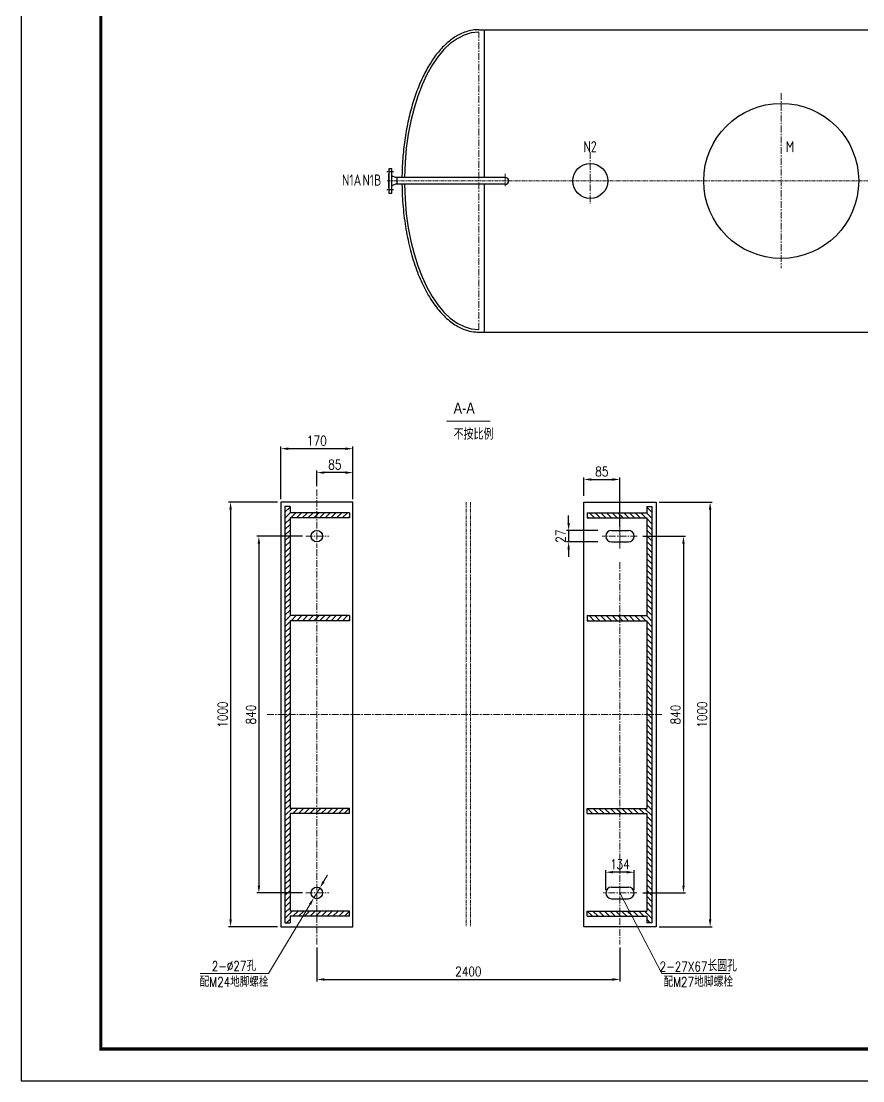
# Model space of a CAD drawing. Header units: millimetres. Extents: x 35105 to 485432, y -50286 to 1224.
# Drawn here: x 463784 to 467749, y -50286 to -45296 of the extents above; entities that cross this region are included whole.
import ezdxf
from ezdxf.enums import TextEntityAlignment as Align

# ---------------------------------------------------------------- set-up
doc = ezdxf.new("R2010")
doc.units = ezdxf.units.MM
for name, pattern in [('CENTER', [50.8, 31.75, -6.35, 6.35, -6.35]), ('DASHDOT-M', [36, 30, -3, 0, -3]), ('DASHDOT-S', [14, 10, -2, 0, -2]), ('PHANTOM2', [31.75, 15.875, -3.175, 3.175, -3.175, 3.175, -3.175])]:
    doc.linetypes.add(name, pattern=pattern)
doc.layers.get('0').update_dxf_attribs({"lineweight": 18})
doc.layers.get('Defpoints').update_dxf_attribs({"lineweight": 18})
doc.layers.add('3（中心线）', color=1, linetype='CENTER', lineweight=20)
doc.layers.add('轴线', color=3, linetype='PHANTOM2', lineweight=18)
for name, color, linetype in [('BORDER', 7, 'Continuous'), ('CDR_DWG3', 1, 'DASHDOT-M'), ('DIM', 6, 'Continuous'), ('（1）细实线', 4, 'Continuous')]:
    doc.layers.add(name, color=color, linetype=linetype)
doc.styles.add('HZ', font='gbenor.shx', dxfattribs={"width": 0.9, "bigfont": 'gbcbig.shx'})
doc.styles.add('SBHZ', font='tcc_simp.shx', dxfattribs={"width": 0.85, "bigfont": 'tcc_hzdx.shx'})
doc.styles.add('XW', font='romans.shx', dxfattribs={"width": 0.8, "bigfont": 'lytxt.shx'})
doc.dimstyles.new('15倍-基本式样', dxfattribs={"dimtxt": 45, "dimasz": 35, "dimexe": 10, "dimexo": 15, "dimgap": 15, "dimtad": 1, "dimdec": 1, "dimdsep": 46, "dimtxsty": 'XW', "dimcen": 0, "dimadec": 0, "dimazin": 0, "dimtfac": 1, "dimtdec": 1, "dimtmove": 0, "dimatfit": 3, "dimfxl": 1, "dimarcsym": 0})

# ---------------------------------------------------------------- blocks, each defined once
blk = doc.blocks.new('*D167')
at = {"color": 0, "lineweight": -2, "transparency": 16777216}
for p, q in [((464991.5, -47561.4), (464760.2, -47561.4)), ((464770.2, -47596.4), (464770.2, -49526.4)), ((464991.5, -49561.4), (464760.2, -49561.4))]:
    blk.add_line(p, q, dxfattribs=at)
at = {"color": 0, "transparency": 16777216}
for points in [[(464764.3, -47596.4), (464776, -47596.4), (464770.2, -47561.4)], [(464764.3, -49526.4), (464776, -49526.4), (464770.2, -49561.4)]]:
    blk.add_solid(points, dxfattribs=at)
at = {"layer": 'Defpoints', "color": 0, "transparency": 16777216}
for p in [(465006.5, -47561.4), (464770.2, -49561.4), (465006.5, -49561.4)]:
    blk.add_point(p, dxfattribs=at)
at = {"color": 0, "transparency": 16777216, "insert": (464732.7, -48561.4), "char_height": 45, "attachment_point": 5, "rotation": 90, "style": 'XW'}
blk.add_mtext('1000', dxfattribs=at)
blk = doc.blocks.new('*D168')
at = {"color": 0, "lineweight": -2, "transparency": 16777216}
for p, q in [((465006.5, -47546.4), (465006.5, -47299.5)), ((465346.5, -47546.4), (465346.5, -47299.5)), ((465311.5, -47309.5), (465041.5, -47309.5))]:
    blk.add_line(p, q, dxfattribs=at)
at = {"color": 0, "transparency": 16777216}
for points in [[(465041.5, -47303.7), (465041.5, -47315.4), (465006.5, -47309.5)], [(465311.5, -47303.7), (465311.5, -47315.4), (465346.5, -47309.5)]]:
    blk.add_solid(points, dxfattribs=at)
at = {"layer": 'Defpoints', "color": 0, "transparency": 16777216}
for p in [(465006.5, -47309.5), (465006.5, -47561.4), (465346.5, -47561.4)]:
    blk.add_point(p, dxfattribs=at)
at = {"color": 0, "transparency": 16777216, "insert": (465176.5, -47272), "char_height": 45, "attachment_point": 5, "style": 'XW'}
blk.add_mtext('170', dxfattribs=at)
blk = doc.blocks.new('*D169')
at = {"color": 0, "lineweight": -2, "transparency": 16777216}
for p, q in [((465109.7, -47721.4), (464893.5, -47721.4)), ((464903.5, -47756.4), (464903.5, -49366.4)), ((465109.7, -49401.4), (464893.5, -49401.4))]:
    blk.add_line(p, q, dxfattribs=at)
at = {"color": 0, "transparency": 16777216}
for points in [[(464897.7, -47756.4), (464909.3, -47756.4), (464903.5, -47721.4)], [(464897.7, -49366.4), (464909.3, -49366.4), (464903.5, -49401.4)]]:
    blk.add_solid(points, dxfattribs=at)
at = {"layer": 'Defpoints', "color": 0, "transparency": 16777216}
for p in [(465124.7, -47721.4), (464903.5, -49401.4), (465124.7, -49401.4)]:
    blk.add_point(p, dxfattribs=at)
at = {"color": 0, "transparency": 16777216, "insert": (464866, -48561.4), "char_height": 45, "attachment_point": 5, "rotation": 90, "style": 'XW'}
blk.add_mtext('840', dxfattribs=at)
blk = doc.blocks.new('*D170')
at = {"color": 0, "lineweight": -2, "transparency": 16777216}
for p, q in [((465176.5, -47486.4), (465176.5, -47412.1)), ((465311.5, -47422.1), (465211.5, -47422.1)), ((465346.5, -47531.4), (465346.5, -47412.1))]:
    blk.add_line(p, q, dxfattribs=at)
at = {"color": 0, "transparency": 16777216}
for points in [[(465211.5, -47416.3), (465211.5, -47427.9), (465176.5, -47422.1)], [(465311.5, -47416.3), (465311.5, -47427.9), (465346.5, -47422.1)]]:
    blk.add_solid(points, dxfattribs=at)
at = {"layer": 'Defpoints', "color": 0, "transparency": 16777216}
for p in [(465176.5, -47422.1), (465176.5, -47501.4), (465346.5, -47546.4)]:
    blk.add_point(p, dxfattribs=at)
at = {"color": 0, "transparency": 16777216, "insert": (465261.5, -47384.6), "char_height": 45, "attachment_point": 5, "style": 'XW'}
blk.add_mtext('85', dxfattribs=at)
blk = doc.blocks.new('*D171')
at = {"color": 0, "lineweight": -2, "transparency": 16777216}
for p, q in [((465176.5, -49658.9), (465176.5, -49818.8)), ((466604.5, -49658.9), (466604.5, -49818.8)), ((465211.5, -49808.8), (466569.5, -49808.8))]:
    blk.add_line(p, q, dxfattribs=at)
at = {"color": 0, "transparency": 16777216}
for points in [[(465211.5, -49803), (465211.5, -49814.6), (465176.5, -49808.8)], [(466569.5, -49803), (466569.5, -49814.6), (466604.5, -49808.8)]]:
    blk.add_solid(points, dxfattribs=at)
at = {"layer": 'Defpoints', "color": 0, "transparency": 16777216}
for p in [(465176.5, -49643.9), (466604.5, -49643.9), (466604.5, -49808.8)]:
    blk.add_point(p, dxfattribs=at)
at = {"color": 0, "transparency": 16777216, "insert": (465890.5, -49771.3), "char_height": 45, "attachment_point": 5, "style": 'XW'}
blk.add_mtext('2400', dxfattribs=at)
blk = doc.blocks.new('*D173')
at = {"color": 0, "lineweight": -2, "transparency": 16777216}
for p, q in [((466362.9, -47659.4), (466362.9, -47624.4)), ((466501.1, -47694.4), (466352.9, -47694.4)), ((466362.9, -47694.4), (466362.9, -47748.4)), ((466501.1, -47748.4), (466352.9, -47748.4)), ((466362.9, -47783.4), (466362.9, -47818.4))]:
    blk.add_line(p, q, dxfattribs=at)
at = {"color": 0, "transparency": 16777216}
for points in [[(466357, -47659.4), (466368.7, -47659.4), (466362.9, -47694.4)], [(466357, -47783.4), (466368.7, -47783.4), (466362.9, -47748.4)]]:
    blk.add_solid(points, dxfattribs=at)
at = {"layer": 'Defpoints', "color": 0, "transparency": 16777216}
for p in [(466516.1, -47694.4), (466362.9, -47748.4), (466516.1, -47748.4)]:
    blk.add_point(p, dxfattribs=at)
at = {"color": 0, "transparency": 16777216, "insert": (466325.4, -47721.4), "char_height": 45, "attachment_point": 5, "rotation": 90, "style": 'XW'}
blk.add_mtext('27', dxfattribs=at)
blk = doc.blocks.new('*D174')
at = {"color": 0, "lineweight": -2, "transparency": 16777216}
for p, q in [((466789.5, -47561.4), (467039.5, -47561.4)), ((467029.5, -47596.4), (467029.5, -49526.4)), ((466789.5, -49561.4), (467039.5, -49561.4))]:
    blk.add_line(p, q, dxfattribs=at)
at = {"color": 0, "transparency": 16777216}
for points in [[(467023.7, -47596.4), (467035.4, -47596.4), (467029.5, -47561.4)], [(467023.7, -49526.4), (467035.4, -49526.4), (467029.5, -49561.4)]]:
    blk.add_solid(points, dxfattribs=at)
at = {"layer": 'Defpoints', "color": 0, "transparency": 16777216}
for p in [(466774.5, -47561.4), (466774.5, -49561.4), (467029.5, -49561.4)]:
    blk.add_point(p, dxfattribs=at)
at = {"color": 0, "transparency": 16777216, "insert": (466992, -48561.4), "char_height": 45, "attachment_point": 5, "rotation": 90, "style": 'XW'}
blk.add_mtext('1000', dxfattribs=at)
blk = doc.blocks.new('*D175')
at = {"color": 0, "lineweight": -2, "transparency": 16777216}
for p, q in [((466712.6, -47721.4), (466913.9, -47721.4)), ((466903.9, -47756.4), (466903.9, -49366.4)), ((466712.6, -49401.4), (466913.9, -49401.4))]:
    blk.add_line(p, q, dxfattribs=at)
at = {"color": 0, "transparency": 16777216}
for points in [[(466898.1, -47756.4), (466909.8, -47756.4), (466903.9, -47721.4)], [(466898.1, -49366.4), (466909.8, -49366.4), (466903.9, -49401.4)]]:
    blk.add_solid(points, dxfattribs=at)
at = {"layer": 'Defpoints', "color": 0, "transparency": 16777216}
for p in [(466697.6, -47721.4), (466697.6, -49401.4), (466903.9, -49401.4)]:
    blk.add_point(p, dxfattribs=at)
at = {"color": 0, "transparency": 16777216, "insert": (466866.4, -48561.4), "char_height": 45, "attachment_point": 5, "rotation": 90, "style": 'XW'}
blk.add_mtext('840', dxfattribs=at)
blk = doc.blocks.new('*D176')
at = {"color": 0, "lineweight": -2, "transparency": 16777216}
for p, q in [((466434.5, -47531.4), (466434.5, -47444.4)), ((466604.5, -47675.8), (466604.5, -47444.4)), ((466469.5, -47454.4), (466569.5, -47454.4))]:
    blk.add_line(p, q, dxfattribs=at)
at = {"color": 0, "transparency": 16777216}
for points in [[(466469.5, -47448.6), (466469.5, -47460.3), (466434.5, -47454.4)], [(466569.5, -47448.6), (466569.5, -47460.3), (466604.5, -47454.4)]]:
    blk.add_solid(points, dxfattribs=at)
at = {"layer": 'Defpoints', "color": 0, "transparency": 16777216}
for p in [(466604.5, -47454.4), (466434.5, -47546.4), (466604.5, -47690.8)]:
    blk.add_point(p, dxfattribs=at)
at = {"color": 0, "transparency": 16777216, "insert": (466519.5, -47416.9), "char_height": 45, "attachment_point": 5, "style": 'XW'}
blk.add_mtext('85', dxfattribs=at)
blk = doc.blocks.new('*D177')
at = {"color": 0, "lineweight": -2, "transparency": 16777216}
for p, q in [((466537.5, -49386.4), (466537.5, -49293.9)), ((466671.5, -49386.4), (466671.5, -49293.9)), ((466636.5, -49303.9), (466572.5, -49303.9))]:
    blk.add_line(p, q, dxfattribs=at)
at = {"color": 0, "transparency": 16777216}
for points in [[(466572.5, -49298.1), (466572.5, -49309.8), (466537.5, -49303.9)], [(466636.5, -49298.1), (466636.5, -49309.8), (466671.5, -49303.9)]]:
    blk.add_solid(points, dxfattribs=at)
at = {"layer": 'Defpoints', "color": 0, "transparency": 16777216}
for p in [(466537.5, -49303.9), (466537.5, -49401.4), (466671.5, -49401.4)]:
    blk.add_point(p, dxfattribs=at)
at = {"color": 0, "transparency": 16777216, "insert": (466604.5, -49266.4), "char_height": 45, "attachment_point": 5, "style": 'XW'}
blk.add_mtext('134', dxfattribs=at)

msp = doc.modelspace()

# ---------------------------------------------------------------- hatches: boundary and pattern name
h = msp.add_hatch()
h.set_pattern_fill('ANSI31', color=256, scale=6, style=0)
h.set_pattern_definition([(45, (-465519.454, 49554.455), (-13.4703842, 13.4703842), [])])
h.paths.add_polyline_path([(465330.47979, -48095.43221), (465050.47979, -48095.43221), (465050.47979, -47635.43221), (465330.47979, -47635.43221), (465330.47979, -47611.43221), (465050.47979, -47611.43221), (465050.47979, -47581.43221), (465026.47979, -47581.43221), (465026.47979, -48561.43221), (465050.47979, -48561.43221), (465050.47979, -48119.43221), (465330.47979, -48119.43221)])
h.paths.add_polyline_path([(465050.47979, -48561.43221), (465026.47979, -48561.43221), (465026.47979, -49541.43221), (465050.47979, -49541.43221), (465050.47979, -49511.43221), (465330.47979, -49511.43221), (465330.47979, -49487.43221), (465050.47979, -49487.43221), (465050.47979, -49027.43221), (465330.47979, -49027.43221), (465330.47979, -49003.43221), (465050.47979, -49003.43221)])
h = msp.add_hatch()
h.set_pattern_fill('ANSI31', color=256, scale=6, style=0)
h.set_pattern_definition([(135, (1397300.466, 49554.455), (13.4703842, 13.4703842), [])])
h.paths.add_polyline_path([(466450.53262, -48095.43221), (466730.53262, -48095.43221), (466730.53262, -47635.43221), (466450.53262, -47635.43221), (466450.53262, -47611.43221), (466730.53262, -47611.43221), (466730.53262, -47581.43221), (466754.53262, -47581.43221), (466754.53262, -48561.43221), (466730.53262, -48561.43221), (466730.53262, -48119.43221), (466450.53262, -48119.43221)])
h.paths.add_polyline_path([(466730.53262, -48561.43221), (466754.53262, -48561.43221), (466754.53262, -49541.43221), (466730.53262, -49541.43221), (466730.53262, -49511.43221), (466450.53262, -49511.43221), (466450.53262, -49487.43221), (466730.53262, -49487.43221), (466730.53262, -49027.43221), (466450.53262, -49027.43221), (466450.53262, -49003.43221), (466730.53262, -49003.43221)])

# ---------------------------------------------------------------- linework, layer by layer
for p, q in [((465787.82435, -47179.74232), (465993.18806, -47179.74232)), ((465208.40215, -49348.28184), (465226.42284, -49318.27759)), ((465190.38146, -49378.28608), (465162.57811, -49424.57834)), ((466604.71116, -49401.43221), (466802.41042, -49780.93517)), ((464948.54853, -49780.93517), (465144.55742, -49454.58259)), ((464627.49601, -49780.93517), (464948.54853, -49780.93517)), ((466802.41042, -49780.93517), (467122.46885, -49780.93517))]:
    msp.add_line(p, q)
for points in [[(465203.40144, -49345.27839), (465213.40286, -49351.28528), (465190.38146, -49378.28608)], [(465139.55671, -49451.57914), (465149.55813, -49457.58604), (465162.57811, -49424.57834)]]:
    msp.add_solid(points)
at = {"layer": '3（中心线）'}
for p, q in [((465939.49723, -46748.41211), (465939.49723, -45348.41211)), ((467364.49723, -45635.62417), (467364.49723, -46458.61781)), ((466464.49723, -45913.36064), (466464.49723, -46156.40383)), ((466064.49723, -46014.84172), (466064.49723, -46073.46583)), ((465176.47979, -47501.38315), (465176.47979, -47774.90333)), ((466604.53262, -47501.38315), (466604.53262, -47779.01451)), ((466604.53262, -47673.52356), (466604.53262, -47774.90333)), ((465124.73353, -47721.43221), (465233.48425, -47721.43221)), ((466686.01773, -47721.43221), (466520.29129, -47721.43221)), ((465176.47979, -49643.92397), (465176.47979, -47774.90333)), ((466604.53262, -47844.06067), (466604.53262, -49643.92397)), ((464941.94312, -48561.43221), (466808.29217, -48561.43221)), ((465124.73353, -49401.43221), (465233.48425, -49401.43221)), ((466684.02527, -49401.43221), (466525.39704, -49401.43221))]:
    msp.add_line(p, q, dxfattribs=at)
at = {"layer": 'BORDER', "color": 4, "linetype": 'Continuous', "lineweight": -3, "ltscale": 5, "const_width": 15.01786}
msp.add_lwpolyline([(464158.99123, -41515.64849), (476248.36623, -41515.64849), (476248.36623, -50135.89849), (464158.99123, -50135.89849)], close=True, dxfattribs=at)
at = {"layer": 'CDR_DWG3', "linetype": 'DASHDOT-S'}
for p, q in [((465538.49723, -46005.91211), (465506.49723, -46005.91211)), ((465538.49723, -46090.91211), (465506.49723, -46090.91211))]:
    msp.add_line(p, q, dxfattribs=at)
at = {"layer": 'DIM', "color": 0}
msp.add_lwpolyline([(463783.5448, -50286.07707), (476398.5448, -50286.07707), (476398.5448, -41365.46992), (463783.5448, -41365.46992)], close=True, dxfattribs=at)
at = {"layer": '轴线'}
for p, q in [((465508.07096, -46048.41211), (470031.65064, -46048.41211)), ((465880.5062, -47561.43221), (465880.5062, -49561.43221)), ((465900.5062, -47561.43221), (465900.5062, -49561.43221))]:
    msp.add_line(p, q, dxfattribs=at)
at = {"layer": '（1）细实线'}
for p, q in [((465939.49723, -45336.41211), (465964.49723, -45336.41211)), ((465964.49723, -45336.41211), (465964.49723, -46032.41211)), ((465964.49723, -45336.41211), (469564.49723, -45336.41211)), ((465530.49723, -45990.91211), (465516.49723, -45990.91211)), ((465516.49723, -45990.91211), (465516.49723, -46105.91211)), ((465530.49723, -46105.91211), (465530.49723, -45990.91211)), ((465516.49723, -46014.41211), (465514.49723, -46014.41211)), ((465514.49723, -46014.41211), (465514.49723, -46082.41211)), ((465547.49723, -46032.41211), (465533.06868, -46026.89532)), ((466064.49723, -46032.41211), (465547.49723, -46032.41211)), ((465553.49723, -46032.41211), (465547.49723, -46032.41211)), ((465553.49723, -46032.41211), (465553.49723, -46064.41211)), ((465514.49723, -46082.41211), (465516.49723, -46082.41211)), ((465547.49723, -46064.41211), (465533.06868, -46069.92891)), ((466064.49723, -46064.41211), (465547.49723, -46064.41211)), ((465553.49723, -46064.41211), (465547.49723, -46064.41211)), ((465964.49723, -46064.41211), (465964.49723, -46760.41211)), ((465516.49723, -46105.91211), (465530.49723, -46105.91211)), ((465939.49723, -46760.41211), (465964.49723, -46760.41211)), ((465964.49723, -46760.41211), (469564.49723, -46760.41211)), ((465346.47979, -47561.43221), (465006.47979, -47561.43221)), ((465006.47979, -47561.43221), (465006.47979, -49561.43221)), ((465026.47979, -47581.43221), (465026.47979, -49541.43221)), ((465050.47979, -47581.43221), (465026.47979, -47581.43221)), ((465050.47979, -47581.43221), (465050.47979, -47611.43221)), ((465346.47979, -49561.43221), (465346.47979, -47561.43221)), ((466434.53262, -49561.43221), (466434.53262, -47561.43221)), ((466434.53262, -47561.43221), (466774.53262, -47561.43221)), ((466730.53262, -47581.43221), (466754.53262, -47581.43221)), ((466730.53262, -47581.43221), (466730.53262, -47611.43221)), ((466754.53262, -47581.43221), (466754.53262, -49541.43221)), ((466774.53262, -47561.43221), (466774.53262, -49561.43221)), ((465330.47979, -47611.43221), (465050.47979, -47611.43221)), ((465330.47979, -47635.43221), (465050.47979, -47635.43221)), ((465050.47979, -47635.43221), (465050.47979, -48095.43221)), ((465330.47979, -47611.43221), (465330.47979, -47635.43221)), ((466450.53262, -47611.43221), (466730.53262, -47611.43221)), ((466450.53262, -47611.43221), (466450.53262, -47635.43221)), ((466450.53262, -47635.43221), (466730.53262, -47635.43221)), ((466730.53262, -47635.43221), (466730.53262, -48095.43221)), ((466564.53262, -47694.43221), (466644.53262, -47694.43221)), ((466564.53262, -47748.43221), (466644.53262, -47748.43221)), ((465330.47979, -48095.43221), (465050.47979, -48095.43221)), ((465330.47979, -48095.43221), (465330.47979, -48119.43221)), ((466450.53262, -48095.43221), (466730.53262, -48095.43221)), ((466450.53262, -48095.43221), (466450.53262, -48119.43221)), ((465330.47979, -48119.43221), (465050.47979, -48119.43221)), ((465050.47979, -48119.43221), (465050.47979, -49003.43221)), ((466450.53262, -48119.43221), (466730.53262, -48119.43221)), ((466730.53262, -48119.43221), (466730.53262, -49003.43221)), ((465330.47979, -49003.43221), (465050.47979, -49003.43221)), ((465330.47979, -49027.43221), (465050.47979, -49027.43221)), ((465050.47979, -49027.43221), (465050.47979, -49487.43221)), ((465330.47979, -49027.43221), (465330.47979, -49003.43221)), ((466450.53262, -49003.43221), (466730.53262, -49003.43221)), ((466450.53262, -49027.43221), (466450.53262, -49003.43221)), ((466450.53262, -49027.43221), (466730.53262, -49027.43221)), ((466730.53262, -49027.43221), (466730.53262, -49487.43221)), ((466564.53262, -49374.43221), (466644.53262, -49374.43221)), ((466564.53262, -49428.43221), (466644.53262, -49428.43221)), ((465330.47979, -49487.43221), (465050.47979, -49487.43221)), ((465330.47979, -49511.43221), (465330.47979, -49487.43221)), ((466450.53262, -49487.43221), (466730.53262, -49487.43221)), ((466450.53262, -49511.43221), (466450.53262, -49487.43221)), ((465026.47979, -49541.43221), (465050.47979, -49541.43221)), ((465330.47979, -49511.43221), (465050.47979, -49511.43221)), ((465050.47979, -49511.43221), (465050.47979, -49541.43221)), ((466450.53262, -49511.43221), (466730.53262, -49511.43221)), ((466730.53262, -49511.43221), (466730.53262, -49541.43221)), ((466754.53262, -49541.43221), (466730.53262, -49541.43221)), ((465006.47979, -49561.43221), (465346.47979, -49561.43221)), ((466774.53262, -49561.43221), (466434.53262, -49561.43221))]:
    msp.add_line(p, q, dxfattribs=at)
for centre, radius in [((467364.49723, -46048.41211), 365), ((466464.49723, -46048.41211), 82.5), ((465176.47979, -47721.43221), 27), ((465176.47979, -49401.43221), 27)]:
    msp.add_circle(centre, radius, dxfattribs=at)
for centre, radius, start, end in [((465534.49723, -46023.15911), 4, 180, 249.07549826), ((466064.49723, -46048.41211), 16, 270, 90), ((465534.49723, -46073.66512), 4, 110.92450174, 180), ((466564.53262, -47721.43221), 27, 90, 270), ((466644.53262, -47721.43221), 27, 270, 90), ((466564.53262, -49401.43221), 27, 90, 270), ((466644.53262, -49401.43221), 27, 270, 90)]:
    msp.add_arc(centre, radius, start, end, dxfattribs=at)
for start_param, end_param in [(3.1415926536, 4.6895298468), (4.735248114, 6.2831853072)]:
    msp.add_ellipse((465939.49723, -46048.41211), major_axis=(0, -700), ratio=0.5, start_param=start_param, end_param=end_param, dxfattribs=at)
for points, knots in [([(465939.49723, -45336.41211), (465929.53747, -45336.41211), (465919.57793, -45337.20893), (465899.75761, -45340.38262), (465889.89714, -45342.75923), (465870.36258, -45349.05545), (465860.68853, -45352.97475), (465835.84804, -45365.11531), (465820.88464, -45374.50582), (465791.84189, -45396.88064), (465777.76105, -45409.86492), (465750.65806, -45439.17593), (465737.6354, -45455.50314), (465712.8119, -45491.22579), (465701.01109, -45510.6215), (465678.78817, -45552.17087), (465668.36625, -45574.32456), (465649.04725, -45621.03913), (465640.15035, -45645.59989), (465624.01103, -45696.73913), (465616.76875, -45723.31741), (465604.04686, -45778.06848), (465598.56737, -45806.24104), (465589.45429, -45863.73046), (465585.82077, -45893.04707), (465580.45538, -45952.35484), (465578.72355, -45982.34574), (465577.78726, -46019.04339), (465577.66509, -46025.65812), (465577.58945, -46032.27494)], [3.1415926536, 3.1415926536, 3.1415926536, 3.1415926536, 3.2214837559, 3.2214837559, 3.3013748583, 3.3013748583, 3.3812659606, 3.3812659606, 3.5092799478, 3.5092799478, 3.637293935, 3.637293935, 3.7653079221, 3.7653079221, 3.8933219093, 3.8933219093, 4.0213358965, 4.0213358965, 4.1493498837, 4.1493498837, 4.2773638708, 4.2773638708, 4.405377858, 4.405377858, 4.5333918452, 4.5333918452, 4.6614058324, 4.6614058324, 4.6895298468, 4.6895298468, 4.6895298468, 4.6895298468]), ([(465577.58945, -46064.54928), (465577.79584, -46082.60385), (465578.34877, -46100.64287), (465581.03267, -46154.35925), (465584.18532, -46189.83601), (465593.15524, -46259.446), (465598.97238, -46293.5786), (465613.14537, -46359.72441), (465621.501, -46391.73703), (465640.57319, -46452.91812), (465651.28942, -46482.0861), (465674.86145, -46536.92053), (465687.7168, -46562.58673), (465715.31374, -46609.83916), (465730.05496, -46631.42565), (465761.15142, -46670.02026), (465777.50716, -46687.02938), (465811.54392, -46716.03288), (465829.22786, -46728.02778), (465860.05665, -46743.78052), (465872.94993, -46748.93296), (465899.03999, -46756.4897), (465912.23641, -46758.89269), (465930.14618, -46760.23671), (465934.8217, -46760.41211), (465939.49723, -46760.41211)], [4.735248114, 4.735248114, 4.735248114, 4.735248114, 4.8119869149, 4.8119869149, 4.9646196344, 4.9646196344, 5.1172523538, 5.1172523538, 5.2698850732, 5.2698850732, 5.4225177926, 5.4225177926, 5.5751505121, 5.5751505121, 5.7277832315, 5.7277832315, 5.8804159509, 5.8804159509, 6.0330486703, 6.0330486703, 6.1393648846, 6.1393648846, 6.2456810989, 6.2456810989, 6.2831853072, 6.2831853072, 6.2831853072, 6.2831853072])]:
    msp.add_open_spline(points, degree=3, knots=knots, dxfattribs=at)

# ---------------------------------------------------------------- texts
at = {"color": 0, "style": 'HZ', "width": 0.9}
for s, p in [('N2', (466463.82814, -45887.41617)), ('M', (467405.85211, -45887.41617)), ('N1A', (465340.59803, -46044.40236)), ('N1B', (465435.78526, -46044.40236))]:
    msp.add_text(s, height=52.5625, dxfattribs=at).set_placement(p, align=Align.MIDDLE)
at = {"style": 'SBHZ', "width": 0.85}
for s, p in [('A-A', (465820.94749, -47144.94554)), ('不按比例', (465820.94749, -47267.10161))]:
    msp.add_text(s, height=52.5625, dxfattribs=at).set_placement(p)
at = {"char_height": 45, "attachment_point": 5, "style": 'XW'}
for s, insert in [('2-∅27{\\H1.1111x;孔}', (464786.15791, -49743.43517)), ('2-27X67{\\H1.2222x;长圆孔}', (466973.6532, -49743.43517)), ('{\\H1.1111x;配}M24地脚螺栓', (464786.15791, -49818.43517)), ('{\\H1.1111x;配}M27{\\H1.1111x;地脚螺栓}', (466973.6532, -49818.43517))]:
    msp.add_mtext(s, dxfattribs=dict(at, insert=insert))

# ---------------------------------------------------------------- dimensions: what is measured, and where the dimension line sits
for base, p1, p2, text, picture, middle in [((465006.47979, -47309.52424), (465346.47979, -47561.43221), (465006.47979, -47561.43221), '170', '*D168', (465176.47979, -47272.02424)), ((465176.47979, -47422.10913), (465346.47979, -47546.43221), (465176.47979, -47501.38315), '85', '*D170', (465261.47979, -47384.60913)), ((466604.53262, -47454.41982), (466434.53262, -47546.43221), (466604.53262, -47690.83707), '85', '*D176', (466519.53262, -47416.91982)), ((466604.53262, -49808.78786), (465176.47979, -49643.92397), (466604.53262, -49643.92397), '2400', '*D171', (465890.5062, -49771.28786))]:
    dim = msp.add_linear_dim(base=base, p1=p1, p2=p2, text=text, dimstyle='15倍-基本式样')
    dim.commit()
    dim.dimension.update_dxf_attribs({"geometry": picture, "text_midpoint": middle})
for base, p1, p2, text, picture, middle in [((464770.16553, -49561.43221), (465006.47979, -47561.43221), (465006.47979, -49561.43221), '1000', '*D167', (464732.66553, -48561.43221)), ((464903.50635, -49401.43221), (465124.73353, -47721.43221), (465124.73353, -49401.43221), '840', '*D169', (464866.00635, -48561.43221))]:
    dim = msp.add_linear_dim(base=base, p1=p1, p2=p2, angle=90, text=text, dimstyle='15倍-基本式样')
    dim.commit()
    dim.dimension.update_dxf_attribs({"geometry": picture, "text_midpoint": middle})
for base, p1, p2, text, picture, middle in [((467029.5405, -49561.43221), (466774.53262, -47561.43221), (466774.53262, -49561.43221), '1000', '*D174', (467029.5405, -48561.43221)), ((466362.87329, -47748.43221), (466516.06722, -47694.43221), (466516.06722, -47748.43221), '27', '*D173', (466362.87329, -47721.43221)), ((466903.93896, -49401.43221), (466697.60374, -47721.43221), (466697.60374, -49401.43221), '840', '*D175', (466903.93896, -48561.43221))]:
    dim = msp.add_linear_dim(base=base, p1=p1, p2=p2, angle=90, text=text, dimstyle='15倍-基本式样')
    dim.commit()
    dim.dimension.update_dxf_attribs({"geometry": picture, "text_midpoint": middle, "dimtype": 160})
dim = msp.add_linear_dim(base=(466537.53262, -49303.94791), p1=(466671.53262, -49401.43221), p2=(466537.53262, -49401.43221), dimstyle='15倍-基本式样')
dim.commit()
dim.dimension.update_dxf_attribs({"geometry": '*D177', "text_midpoint": (466604.53262, -49266.44791)})

doc.saveas('drawing.dxf')
